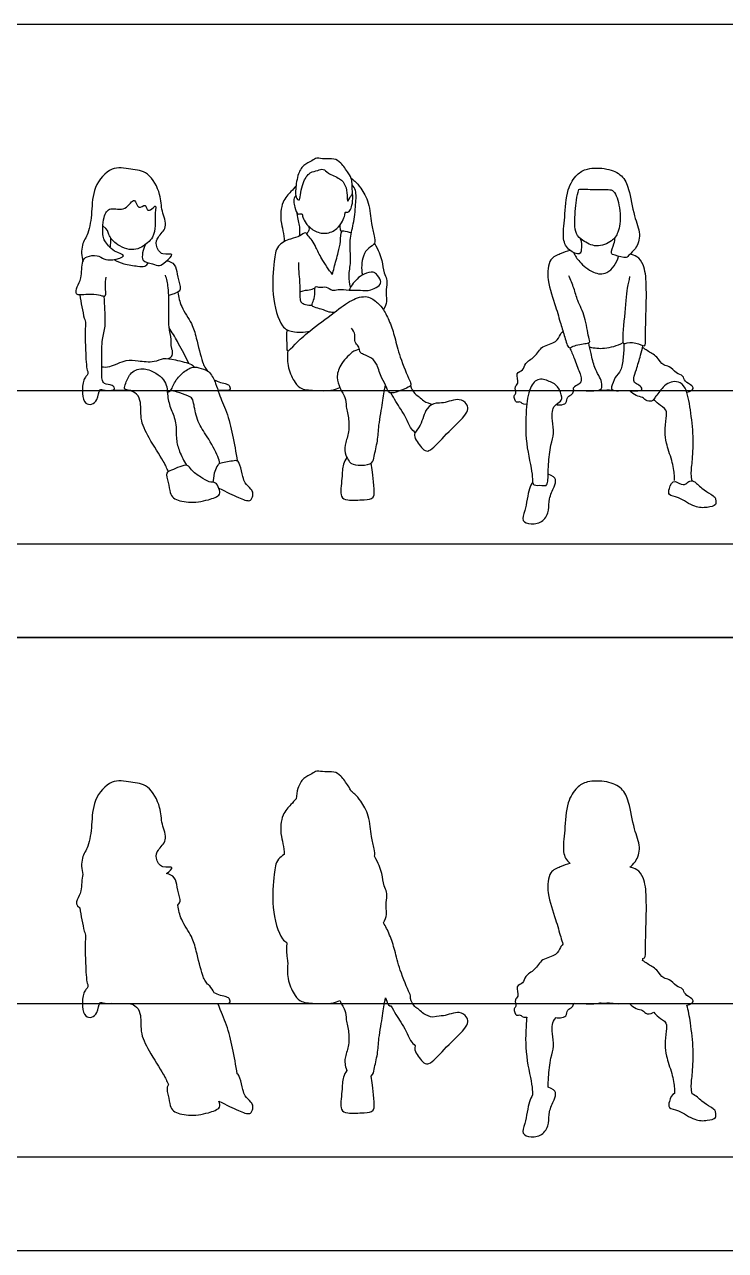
# Model space of a CAD drawing. Header units: millimetres. Extents: x 11.2 to 50.9, y -0.3 to 14.1.
# Drawn here: x 19.596 to 21.341, y 4.306 to 7.354 of the extents above; entities that cross this region are included whole.
import ezdxf

# ---------------------------------------------------------------- set-up
doc = ezdxf.new("R2010")
doc.units = ezdxf.units.MM
for name, color, linetype, true_color in [('AG-DIAGRAM', 7, 'Continuous', 0xfecc66), ('AG-GUIDE', 7, 'Continuous', 0xcccccc), ('AG-OUTLINE', 7, 'Continuous', 0x8000ff), ('AG-PEOPLE', 7, 'Continuous', 0x66ccff), ('X-VPRT', 6, 'Continuous', 0xff00ff)]:
    doc.layers.add(name, color=color, linetype=linetype, true_color=true_color)

msp = doc.modelspace()

# ---------------------------------------------------------------- linework, layer by layer
at = {"layer": 'AG-DIAGRAM'}
for p, q in [((18.0044, 6.0628), (23.7176, 6.0628)), ((18.0044, 4.5388), (23.7176, 4.5388))]:
    msp.add_line(p, q, dxfattribs=at)
at = {"layer": 'AG-GUIDE'}
for p, q in [((18.0044, 6.4438), (23.7176, 6.4438)), ((18.0044, 4.9198), (23.7176, 4.9198))]:
    msp.add_line(p, q, dxfattribs=at)
at = {"layer": 'AG-OUTLINE'}
for points, knots in [([(20.4092, 5.4476), (20.4075, 5.4518), (20.4004, 5.4633), (20.3852, 5.4863), (20.3666, 5.4977), (20.3437, 5.4942), (20.3238, 5.4998), (20.3113, 5.4905), (20.289, 5.4808), (20.2766, 5.4591), (20.273, 5.4372), (20.2721, 5.4288)], [-2.857197, -2.857197, -2.857197, -2.857197, -2.675687, -2.372235, -2.122292, -1.860182, -1.617919, -1.408153, -1.142858, -0.846859, -0.625029, -0.625029, -0.625029, -0.625029]), ([(19.9501, 5.2428), (19.9569, 5.2488), (19.9729, 5.2636), (19.9361, 5.2533), (19.9216, 5.2814), (19.9273, 5.3028), (19.9549, 5.3256), (19.9361, 5.3674), (19.937, 5.4071), (19.9071, 5.4657), (19.8608, 5.4692), (19.8107, 5.4803), (19.7658, 5.4252), (19.7644, 5.3655), (19.7577, 5.3105), (19.7366, 5.2831), (19.7382, 5.2536), (19.7415, 5.2403)], [1.259122, 1.259122, 1.259122, 1.259122, 1.495568, 1.754722, 2.038262, 2.289194, 2.591368, 2.936472, 3.292731, 3.711749, 4.073199, 4.447029, 4.87582, 5.305537, 5.705496, 6.020318, 6.370694, 6.370694, 6.370694, 6.370694]), ([(21.1026, 5.2586), (21.1065, 5.2626), (21.1199, 5.2727), (21.1316, 5.3107), (21.1116, 5.3535), (21.1024, 5.4201), (21.0852, 5.4565), (21.0461, 5.4739), (20.9967, 5.474), (20.9698, 5.4577), (20.9438, 5.4188), (20.9422, 5.3513), (20.9336, 5.2976), (20.9444, 5.2761), (20.954, 5.2684)], [-5.140649, -5.140649, -5.140649, -5.140649, -4.899342, -4.56058, -4.17374, -3.713076, -3.367087, -3.011208, -2.623185, -2.31811, -1.947644, -1.482687, -1.070887, -0.755307, -0.755307, -0.755307, -0.755307]), ([(20.2721, 5.4288), (20.2678, 5.4241), (20.2597, 5.4137), (20.2349, 5.3901), (20.2326, 5.342), (20.2404, 5.3181), (20.2422, 5.2992), (20.2429, 5.2901)], [0, 0, 0, 0, 0.241766, 0.558482, 0.932068, 1.213263, 1.501568, 1.501568, 1.501568, 1.501568]), ([(20.4673, 5.2859), (20.4698, 5.2908), (20.466, 5.3064), (20.459, 5.336), (20.455, 5.3865), (20.4354, 5.4226), (20.4188, 5.4404), (20.4123, 5.4454), (20.4092, 5.4476)], [-1.752842, -1.752842, -1.752842, -1.752842, -1.513051, -1.203131, -0.808624, -0.453001, -0.18731, 0, 0, 0, 0]), ([(20.2429, 5.2901), (20.2373, 5.287), (20.2218, 5.2754), (20.2171, 5.2382), (20.2093, 5.1608), (20.2297, 5.0869), (20.2455, 5.0734), (20.2494, 5.0712)], [1.971906, 1.971906, 1.971906, 1.971906, 2.144597, 2.489957, 2.990251, 3.48946, 3.631505, 3.631505, 3.631505, 3.631505]), ([(20.4896, 5.1207), (20.4936, 5.1273), (20.4996, 5.143), (20.4946, 5.1594), (20.4984, 5.1824), (20.4988, 5.1973), (20.4891, 5.2131), (20.4869, 5.2446), (20.4775, 5.2687), (20.4673, 5.2859)], [-4.009503, -4.009503, -4.009503, -4.009503, -3.776171, -3.528739, -3.256487, -3.038618, -2.801298, -2.481321, -2.124305, -2.124305, -2.124305, -2.124305]), ([(19.9776, 5.1644), (19.9851, 5.1728), (19.9826, 5.1824), (19.9756, 5.2091), (19.9729, 5.2345), (19.9572, 5.2413), (19.9501, 5.2428)], [-1.148998, -1.148998, -1.148998, -1.148998, -0.915599, -0.587328, -0.285867, 0, 0, 0, 0]), ([(20.954, 5.2684), (20.9456, 5.2664), (20.93, 5.2595), (20.8997, 5.2485), (20.8956, 5.1917), (20.9182, 5.1301), (20.929, 5.0909), (20.9345, 5.0732), (20.9363, 5.0671)], [0, 0, 0, 0, 0.284027, 0.578604, 0.976754, 1.439782, 1.816607, 2.003574, 2.003574, 2.003574, 2.003574]), ([(21.1354, 5.0315), (21.1423, 5.0328), (21.1414, 5.0514), (21.1425, 5.1001), (21.1452, 5.1813), (21.1399, 5.2314), (21.122, 5.2543), (21.1088, 5.2579), (21.1026, 5.2586)], [1.837687, 1.837687, 1.837687, 1.837687, 2.068306, 2.483876, 3.013943, 3.422158, 3.715251, 3.965353, 3.965353, 3.965353, 3.965353]), ([(19.7415, 5.2403), (19.7386, 5.2302), (19.74, 5.198), (19.7263, 5.1803), (19.724, 5.1637), (19.7341, 5.158)], [-2.247901, -2.247901, -2.247901, -2.247901, -1.830863, -1.50661, -1.234094, -1.234094, -1.234094, -1.234094]), ([(19.7341, 5.158), (19.7354, 5.1479), (19.7386, 5.1286), (19.7446, 5.1002), (19.75, 5.0865), (19.7458, 5.068), (19.7488, 5.0278), (19.7494, 4.9755), (19.7562, 4.9619), (19.7489, 4.9544), (19.7421, 4.9456), (19.7388, 4.9126), (19.7456, 4.8865), (19.7648, 4.8839), (19.7788, 4.8969), (19.7825, 4.9268), (19.7919, 4.9199), (19.8079, 4.9197), (19.8129, 4.9204)], [0, 0, 0, 0, 0.303208, 0.596189, 0.799931, 1.025635, 1.382322, 1.781319, 1.977117, 2.135375, 2.314643, 2.629636, 2.904135, 3.114056, 3.346358, 3.654107, 3.871296, 4.015698, 4.015698, 4.015698, 4.015698]), ([(20.052, 4.9684), (20.0493, 4.9718), (20.0437, 4.9805), (20.0386, 4.9909), (20.0233, 5.0525), (20.0146, 5.0857), (19.9847, 5.128), (19.9798, 5.1522), (19.9776, 5.1644)], [-1.82967, -1.82967, -1.82967, -1.82967, -1.696135, -1.480776, -1.055706, -0.716225, -0.333978, 0, 0, 0, 0]), ([(20.5568, 4.9325), (20.5581, 4.9373), (20.5531, 4.9476), (20.5292, 5.0045), (20.5186, 5.0508), (20.5064, 5.0897), (20.4949, 5.1125), (20.4896, 5.1207)], [-4.993852, -4.993852, -4.993852, -4.993852, -4.800177, -4.350362, -3.940605, -3.575569, -3.240129, -3.240129, -3.240129, -3.240129]), ([(20.2494, 5.0712), (20.2487, 5.0658), (20.2475, 5.0553), (20.2491, 5.0397), (20.2517, 5.0188)], [0, 0, 0, 0, 0.3805096, 0.8073455, 0.8073455, 0.8073455, 0.8073455]), ([(20.9363, 5.0671), (20.9341, 5.0645), (20.9288, 5.0595), (20.9208, 5.0371), (20.8823, 5.0329), (20.8683, 5.0025), (20.8405, 4.9898), (20.8395, 4.9691), (20.8161, 4.9653), (20.829, 4.9364), (20.8138, 4.9307), (20.8228, 4.9117), (20.8118, 4.9081), (20.8195, 4.8864), (20.8311, 4.8951), (20.835, 4.8846), (20.8462, 4.8856)], [-3.418675, -3.418675, -3.418675, -3.418675, -3.229552, -2.961302, -2.61626, -2.284955, -1.974008, -1.73154, -1.493153, -1.208781, -1.010677, -0.777239, -0.610485, -0.373047, -0.197947, 0, 0, 0, 0]), ([(20.2517, 5.0188), (20.2498, 5.0048), (20.2501, 4.9768), (20.2685, 4.9394), (20.2852, 4.9217), (20.3233, 4.9198), (20.3628, 4.9189), (20.3753, 4.9248), (20.3811, 4.9275)], [0, 0, 0, 0, 0.358735, 0.709109, 0.969513, 1.306676, 1.654391, 1.896722, 1.896722, 1.896722, 1.896722]), ([(21.2444, 4.916), (21.2552, 4.9181), (21.2624, 4.9243), (21.2577, 4.9332), (21.2388, 4.9417), (21.2361, 4.9583), (21.2176, 4.9616), (21.2017, 4.9822), (21.1855, 4.98), (21.1704, 5.0047), (21.1573, 5.0115), (21.1421, 5.0221), (21.1343, 5.0266)], [0, 0, 0, 0, 0.201824, 0.368528, 0.634383, 0.860179, 1.104931, 1.397695, 1.621912, 1.925242, 2.162535, 2.473061, 2.473061, 2.473061, 2.473061]), ([(20.0682, 4.9465), (20.0651, 4.953), (20.0597, 4.9621), (20.0539, 4.9671), (20.052, 4.9684)], [-1.8604708, -1.8604708, -1.8604708, -1.8604708, -1.6561031, -1.5643708, -1.5643708, -1.5643708, -1.5643708]), ([(20.0778, 4.9198), (20.0932, 4.9199), (20.1098, 4.9178), (20.1076, 4.932), (20.0987, 4.9375), (20.0784, 4.9408), (20.0682, 4.9465)], [-2.9478551, -2.9478551, -2.9478551, -2.9478551, -2.6671225, -2.4945999, -2.3135586, -2.0070356, -2.0070356, -2.0070356, -2.0070356]), ([(19.8129, 4.9204), (19.8231, 4.92), (19.8425, 4.9199), (19.8521, 4.9202), (19.856, 4.9203)], [-0.4874523, -0.4874523, -0.4874523, -0.4874523, -0.22848, -0.0613859, -0.0613859, -0.0613859, -0.0613859]), ([(19.856, 4.9203), (19.861, 4.919), (19.8733, 4.9155), (19.8881, 4.8948), (19.8827, 4.8482), (19.9047, 4.8023), (19.9427, 4.7449), (19.9504, 4.7272), (19.9545, 4.7186)], [-1.976649, -1.976649, -1.976649, -1.976649, -1.768577, -1.505224, -1.14194, -0.743252, -0.293115, 0, 0, 0, 0]), ([(20.126, 4.7448), (20.1226, 4.7663), (20.1138, 4.8088), (20.1018, 4.8655), (20.0853, 4.8987), (20.0778, 4.9198)], [-3.489422, -3.489422, -3.489422, -3.489422, -3.014589, -2.562941, -2.15403, -2.15403, -2.15403, -2.15403]), ([(20.3811, 4.9275), (20.3829, 4.9229), (20.3862, 4.916), (20.3958, 4.903), (20.3961, 4.8786), (20.4045, 4.8484), (20.4042, 4.813), (20.392, 4.7849), (20.3935, 4.7665), (20.3987, 4.7534)], [1.198432, 1.198432, 1.198432, 1.198432, 1.404004, 1.625739, 1.905178, 2.230134, 2.570572, 2.888074, 3.173779, 3.173779, 3.173779, 3.173779]), ([(20.4587, 4.7395), (20.465, 4.7449), (20.4663, 4.7579), (20.4762, 4.7962), (20.477, 4.8323), (20.4877, 4.8892), (20.4899, 4.9106), (20.4932, 4.9264), (20.495, 4.9338)], [4.010191, 4.010191, 4.010191, 4.010191, 4.241771, 4.58991, 4.944281, 5.367582, 5.633886, 5.902913, 5.902913, 5.902913, 5.902913]), ([(20.495, 4.9338), (20.4996, 4.9222), (20.4999, 4.9151), (20.5071, 4.9139), (20.508, 4.9139)], [-5.7720162, -5.7720162, -5.7720162, -5.7720162, -5.4872577, -5.4484856, -5.4484856, -5.4484856, -5.4484856]), ([(20.508, 4.9139), (20.5163, 4.9005), (20.5322, 4.8736), (20.5461, 4.8532), (20.5559, 4.8269), (20.5646, 4.8188), (20.5688, 4.815)], [-1.172758, -1.172758, -1.172758, -1.172758, -0.793763, -0.514052, -0.229083, 0, 0, 0, 0]), ([(20.6124, 4.8859), (20.6047, 4.8872), (20.5897, 4.8926), (20.5789, 4.9052), (20.5665, 4.9112), (20.5588, 4.9252), (20.5568, 4.9325)], [-0.9530481, -0.9530481, -0.9530481, -0.9530481, -0.6853395, -0.4652896, -0.2639651, 0, 0, 0, 0]), ([(20.9192, 4.8851), (20.9228, 4.8842), (20.9298, 4.8836), (20.9467, 4.8871), (20.9456, 4.9055), (20.9607, 4.9099), (20.9626, 4.9177), (20.9634, 4.9211)], [0, 0, 0, 0, 0.1857777, 0.3975859, 0.6126531, 0.8164125, 0.9988002, 0.9988002, 0.9988002, 0.9988002]), ([(20.9634, 4.9211), (20.9664, 4.9198), (20.984, 4.9199), (21.0129, 4.9189), (21.0251, 4.9204), (21.0278, 4.9217)], [1.4866521, 1.4866521, 1.4866521, 1.4866521, 1.6770994, 2.0214996, 2.1596623, 2.1596623, 2.1596623, 2.1596623]), ([(21.0278, 4.9217), (21.0311, 4.9212), (21.0378, 4.9202), (21.0471, 4.9222), (21.061, 4.9209)], [0, 0, 0, 0, 0.2601012, 0.5593314, 0.5593314, 0.5593314, 0.5593314]), ([(21.061, 4.9209), (21.0706, 4.9187), (21.0813, 4.9202), (21.0975, 4.9196), (21.1028, 4.9195)], [1.4229537, 1.4229537, 1.4229537, 1.4229537, 1.7330405, 1.8832863, 1.8832863, 1.8832863, 1.8832863]), ([(21.1028, 4.9195), (21.1073, 4.9148), (21.1173, 4.9062), (21.1352, 4.904), (21.1414, 4.8947), (21.1528, 4.8924), (21.1622, 4.8981)], [-4.131286, -4.131286, -4.131286, -4.131286, -3.840449, -3.572518, -3.357216, -3.111379, -3.111379, -3.111379, -3.111379]), ([(21.2577, 4.6952), (21.2566, 4.701), (21.2543, 4.7133), (21.2595, 4.7508), (21.2615, 4.8066), (21.255, 4.8653), (21.2486, 4.9037), (21.2444, 4.916)], [0, 0, 0, 0, 0.234363, 0.571677, 0.993555, 1.451422, 1.772713, 1.772713, 1.772713, 1.772713]), ([(20.5933, 4.7707), (20.5977, 4.7685), (20.6095, 4.771), (20.6471, 4.8141), (20.69, 4.8526), (20.7024, 4.8738), (20.6966, 4.8877), (20.6786, 4.9032), (20.6385, 4.8868), (20.6267, 4.8893), (20.6124, 4.8859)], [-3.826719, -3.826719, -3.826719, -3.826719, -3.620248, -3.195919, -2.747641, -2.481565, -2.275432, -2.014361, -1.649311, -1.403059, -1.403059, -1.403059, -1.403059]), ([(20.8462, 4.8856), (20.8457, 4.8809), (20.8434, 4.8512), (20.8416, 4.7911), (20.8612, 4.7145), (20.8603, 4.6972), (20.8609, 4.6925)], [-2.351908, -2.351908, -2.351908, -2.351908, -2.254353, -1.745218, -1.251081, -1.003948, -1.003948, -1.003948, -1.003948]), ([(20.8994, 4.7119), (20.8996, 4.7191), (20.9, 4.7375), (20.9046, 4.785), (20.9159, 4.8125), (20.9094, 4.8445), (20.9094, 4.8675), (20.9125, 4.8781), (20.9192, 4.8851)], [-6.031348, -6.031348, -6.031348, -6.031348, -5.741228, -5.343621, -5.026173, -4.703086, -4.426115, -4.199191, -4.199191, -4.199191, -4.199191]), ([(21.1622, 4.8981), (21.1662, 4.8941), (21.1734, 4.8857), (21.1962, 4.8731), (21.193, 4.8506), (21.1894, 4.8168), (21.1928, 4.7885), (21.2078, 4.7473), (21.2146, 4.7102), (21.2139, 4.7004), (21.2136, 4.6959)], [-2.300657, -2.300657, -2.300657, -2.300657, -2.069031, -1.801231, -1.549317, -1.223744, -0.923027, -0.548254, -0.207376, 0, 0, 0, 0]), ([(20.5688, 4.815), (20.5659, 4.8068), (20.5707, 4.7961), (20.5857, 4.7745), (20.5933, 4.7707)], [-0.6234319, -0.6234319, -0.6234319, -0.6234319, -0.3783653, 0, 0, 0, 0]), ([(20.0798, 4.6775), (20.0999, 4.6677), (20.1257, 4.6538), (20.1575, 4.6428), (20.1629, 4.6525), (20.1662, 4.6651), (20.1606, 4.6756), (20.1438, 4.6897), (20.14, 4.7054), (20.1334, 4.7341), (20.1287, 4.7433), (20.126, 4.7448)], [1.008199, 1.008199, 1.008199, 1.008199, 1.393218, 1.69969, 1.861211, 2.059149, 2.250045, 2.506853, 2.738551, 3.047237, 3.243277, 3.243277, 3.243277, 3.243277]), ([(20.3987, 4.7534), (20.3951, 4.7482), (20.3874, 4.7363), (20.3875, 4.7024), (20.3797, 4.6544), (20.4012, 4.6459), (20.4406, 4.6485), (20.4694, 4.6501), (20.4653, 4.6853), (20.4623, 4.7163), (20.4599, 4.7319), (20.4587, 4.7395)], [0, 0, 0, 0, 0.240409, 0.568881, 0.93727, 1.168148, 1.522217, 1.787855, 2.085641, 2.403065, 2.66824, 2.66824, 2.66824, 2.66824]), ([(19.9545, 4.7186), (19.9489, 4.7096), (19.9551, 4.6905), (19.9578, 4.666), (19.9626, 4.6566), (19.9675, 4.653)], [-0.8621011, -0.8621011, -0.8621011, -0.8621011, -0.5612049, -0.2454284, 0, 0, 0, 0]), ([(20.8609, 4.6925), (20.8579, 4.6869), (20.8506, 4.6764), (20.8438, 4.6223), (20.8316, 4.5953), (20.8579, 4.586), (20.8892, 4.5929), (20.9031, 4.6229), (20.8997, 4.6507), (20.9149, 4.6797), (20.9207, 4.6989), (20.9119, 4.7079), (20.8994, 4.7119)], [0, 0, 0, 0, 0.257126, 0.696096, 0.991327, 1.261785, 1.588416, 1.910324, 2.223281, 2.56011, 2.814909, 3.040623, 3.040623, 3.040623, 3.040623]), ([(21.2136, 4.6959), (21.2075, 4.6945), (21.2001, 4.6763), (21.198, 4.6582), (21.2266, 4.6556), (21.2629, 4.6278), (21.2936, 4.6283), (21.3187, 4.6338), (21.3166, 4.6475), (21.3147, 4.6552), (21.3033, 4.6633), (21.2809, 4.6753), (21.268, 4.6911), (21.2577, 4.6952)], [0.071897, 0.071897, 0.071897, 0.071897, 0.345552, 0.568284, 0.850011, 1.244421, 1.572185, 1.84237, 2.031967, 2.193536, 2.40233, 2.703158, 3.003185, 3.003185, 3.003185, 3.003185]), ([(19.9675, 4.653), (19.9751, 4.6475), (20.006, 4.6387), (20.0514, 4.6465), (20.0858, 4.6589), (20.0822, 4.6713), (20.0798, 4.6775)], [-3.768781, -3.768781, -3.768781, -3.768781, -3.426294, -3.034103, -2.727786, -2.517535, -2.517535, -2.517535, -2.517535])]:
    msp.add_open_spline(points, degree=3, knots=knots, dxfattribs=at)
msp.add_open_spline([(21.1343, 5.0266), (21.1347, 5.0282), (21.1351, 5.0298), (21.1354, 5.0315)], degree=3, dxfattribs=at)
at = {"layer": 'AG-PEOPLE'}
for points, knots in [([(20.2807, 6.9183), (20.2773, 6.916), (20.2709, 6.9262), (20.2706, 6.9405), (20.2746, 6.9797), (20.289, 7.0048), (20.3113, 7.0145), (20.3238, 7.0238), (20.3437, 7.0182), (20.3666, 7.0217), (20.3852, 7.0103), (20.4018, 6.9853), (20.4125, 6.9676), (20.4109, 6.9505), (20.4141, 6.9312), (20.4074, 6.9279), (20.3989, 6.9075), (20.3999, 6.9322), (20.3965, 6.9537), (20.3821, 6.9726), (20.3518, 6.9818), (20.3406, 6.9968), (20.3259, 6.9904), (20.305, 6.9874), (20.2871, 6.9613), (20.2825, 6.9254), (20.2807, 6.9183)], [0, 0, 0, 0, 0.187421, 0.409598, 0.758755, 1.059695, 1.32942, 1.542688, 1.788995, 2.055481, 2.309596, 2.618115, 2.869325, 3.103613, 3.337695, 3.492104, 3.696913, 3.909868, 4.186906, 4.452058, 4.765723, 4.990638, 5.196291, 5.446293, 5.761425, 6.124217, 6.124217, 6.124217, 6.124217]), ([(19.8973, 6.8071), (19.8937, 6.8008), (19.8901, 6.7874), (19.8873, 6.7641), (19.9151, 6.7594), (19.9327, 6.7515), (19.9464, 6.7635), (19.9741, 6.7879), (19.9361, 6.7773), (19.9216, 6.8054), (19.9273, 6.8268), (19.9549, 6.8496), (19.9361, 6.8914), (19.937, 6.9311), (19.9071, 6.9897), (19.8608, 6.9932), (19.8107, 7.0043), (19.7658, 6.9492), (19.7644, 6.8895), (19.7577, 6.8345), (19.7366, 6.8071), (19.7382, 6.7776), (19.7415, 6.7643)], [0, 0, 0, 0, 0.255753, 0.492822, 0.762999, 0.994498, 1.233672, 1.495568, 1.754722, 2.038262, 2.289194, 2.591368, 2.936472, 3.292731, 3.711749, 4.073199, 4.447029, 4.87582, 5.305537, 5.705496, 6.020318, 6.370694, 6.370694, 6.370694, 6.370694]), ([(20.9794, 6.8218), (20.9829, 6.8132), (20.9824, 6.7951), (20.9792, 6.7793), (20.9487, 6.7917), (20.9336, 6.8216), (20.9422, 6.8753), (20.9438, 6.9428), (20.9698, 6.9817), (20.9967, 6.998), (21.0461, 6.9979), (21.0852, 6.9805), (21.1024, 6.9441), (21.1116, 6.8775), (21.1316, 6.8347), (21.1197, 6.796), (21.1012, 6.7829), (21.0949, 6.7705), (21.0665, 6.7805), (21.0524, 6.7833), (21.0647, 6.8098), (21.0653, 6.8196), (21.0662, 6.8251)], [0, 0, 0, 0, 0.295061, 0.482112, 0.765271, 1.080134, 1.490999, 1.954899, 2.324523, 2.628905, 3.016047, 3.371117, 3.71632, 4.175937, 4.561898, 4.89989, 5.159527, 5.344202, 5.639536, 5.823787, 6.097804, 6.326651, 6.326651, 6.326651, 6.326651]), ([(20.2721, 6.9528), (20.2678, 6.9481), (20.2597, 6.9377), (20.2349, 6.9141), (20.2326, 6.866), (20.2404, 6.8421), (20.2422, 6.8232), (20.2429, 6.8141)], [0, 0, 0, 0, 0.241766, 0.558482, 0.932068, 1.213263, 1.501568, 1.501568, 1.501568, 1.501568]), ([(20.4076, 6.7006), (20.4055, 6.7099), (20.4018, 6.7297), (20.4103, 6.7651), (20.4038, 6.8178), (20.416, 6.8575), (20.4207, 6.9048), (20.4227, 6.9413), (20.415, 6.9512), (20.4116, 6.9555)], [0, 0, 0, 0, 0.29533, 0.627689, 1.025933, 1.384018, 1.768244, 2.095038, 2.319074, 2.319074, 2.319074, 2.319074]), ([(20.4092, 6.9716), (20.4123, 6.9694), (20.4188, 6.9644), (20.4354, 6.9466), (20.455, 6.9105), (20.459, 6.86), (20.466, 6.8304), (20.4715, 6.8081), (20.4509, 6.7986), (20.4367, 6.7787), (20.4335, 6.7463), (20.4374, 6.7312)], [0, 0, 0, 0, 0.18731, 0.453001, 0.808624, 1.203131, 1.513051, 1.752842, 1.991767, 2.262256, 2.640559, 2.640559, 2.640559, 2.640559]), ([(20.2715, 6.929), (20.2638, 6.9204), (20.269, 6.8999), (20.2746, 6.8795), (20.2874, 6.8858), (20.2888, 6.8735), (20.2969, 6.8583), (20.316, 6.8396), (20.3464, 6.8312), (20.3748, 6.8445), (20.388, 6.8646), (20.3941, 6.8788), (20.3937, 6.8891), (20.402, 6.8861), (20.4094, 6.8938), (20.4146, 6.9148), (20.4126, 6.935)], [0, 0, 0, 0, 0.31738, 0.58835, 0.769872, 0.958029, 1.221676, 1.543904, 1.888191, 2.229637, 2.535535, 2.785348, 2.956904, 3.10697, 3.301042, 3.642198, 3.642198, 3.642198, 3.642198]), ([(20.9758, 6.9437), (20.9707, 6.9271), (20.9659, 6.8887), (20.9643, 6.8327), (20.9856, 6.8167), (21.0195, 6.7968), (21.0589, 6.8141), (21.0759, 6.837), (21.0818, 6.8834), (21.0697, 6.9329), (21.0565, 6.9459), (21.018, 6.9415), (20.982, 6.9464), (20.9758, 6.9437)], [0, 0, 0, 0, 0.401666, 0.834509, 1.119814, 1.472857, 1.837116, 2.13994, 2.539606, 2.951234, 3.177096, 3.543545, 3.917004, 3.917004, 3.917004, 3.917004]), ([(19.7986, 6.7257), (19.7978, 6.7182), (19.7954, 6.7057), (19.8, 6.6757), (19.7882, 6.6795), (19.7693, 6.6839), (19.7334, 6.6814), (19.7233, 6.6828), (19.7263, 6.7043), (19.74, 6.7221), (19.7381, 6.7659), (19.751, 6.7778), (19.7779, 6.7824), (19.7941, 6.7692), (19.8134, 6.767), (19.8572, 6.7795), (19.8157, 6.7878), (19.7955, 6.8163), (19.7907, 6.8268), (19.7905, 6.8752), (19.8086, 6.9027), (19.8482, 6.8858), (19.8715, 6.9312), (19.8774, 6.8896), (19.8996, 6.9114), (19.8996, 6.8892), (19.914, 6.8939), (19.9261, 6.9106), (19.9192, 6.8732), (19.9241, 6.8552), (19.916, 6.8235), (19.903, 6.8108), (19.8686, 6.7857), (19.8226, 6.8072), (19.8051, 6.8292), (19.8038, 6.8443), (19.7915, 6.8532)], [0, 0, 0, 0, 0.266021, 0.543823, 0.690439, 0.949389, 1.288805, 1.439932, 1.672949, 1.950204, 2.30919, 2.532668, 2.812454, 3.057751, 3.320743, 3.622691, 3.906199, 4.240104, 4.435531, 4.819418, 5.111937, 5.44586, 5.754984, 6.008073, 6.235307, 6.429511, 6.620384, 6.809395, 7.095127, 7.364924, 7.669519, 7.912435, 8.258557, 8.642803, 8.942441, 9.164538, 9.164538, 9.164538, 9.164538]), ([(20.281, 6.8278), (20.2819, 6.8355), (20.2833, 6.8503), (20.2759, 6.8703), (20.2753, 6.8843)], [0, 0, 0, 0, 0.3432756, 0.7040507, 0.7040507, 0.7040507, 0.7040507]), ([(20.3629, 6.7323), (20.3529, 6.7447), (20.3353, 6.7705), (20.3223, 6.7992), (20.3129, 6.8171), (20.3021, 6.8275), (20.2959, 6.8399), (20.2811, 6.8251), (20.2579, 6.8223), (20.2225, 6.805), (20.2171, 6.7622), (20.2093, 6.6848), (20.2324, 6.601), (20.2629, 6.5887), (20.2928, 6.5876), (20.3063, 6.5919)], [0, 0, 0, 0, 0.381779, 0.691948, 0.936471, 1.152905, 1.325002, 1.543606, 1.818039, 2.144597, 2.489957, 2.990251, 3.48946, 3.785943, 4.146319, 4.146319, 4.146319, 4.146319]), ([(20.3036, 6.8523), (20.3048, 6.8484), (20.3045, 6.8393), (20.3, 6.8359), (20.2979, 6.8345)], [0, 0, 0, 0, 0.1936255, 0.3463611, 0.3463611, 0.3463611, 0.3463611]), ([(20.3629, 6.7323), (20.3642, 6.7383), (20.3669, 6.75), (20.3776, 6.7883), (20.3833, 6.8123), (20.3837, 6.8403), (20.3907, 6.8419), (20.4021, 6.8384), (20.4099, 6.8363)], [0, 0, 0, 0, 0.23661, 0.57875, 0.872739, 1.145625, 1.273037, 1.485019, 1.485019, 1.485019, 1.485019]), ([(20.3856, 6.8386), (20.3846, 6.84), (20.3825, 6.8429), (20.3814, 6.8522), (20.3823, 6.8566)], [0, 0, 0, 0, 0.1253385, 0.3280989, 0.3280989, 0.3280989, 0.3280989]), ([(19.8097, 6.7991), (19.8105, 6.804), (19.8115, 6.8138), (19.8114, 6.8198), (19.8113, 6.8227)], [0, 0, 0, 0, 0.2103023, 0.3741009, 0.3741009, 0.3741009, 0.3741009]), ([(20.4673, 6.8099), (20.4775, 6.7927), (20.4869, 6.7686), (20.4891, 6.7371), (20.4988, 6.7213), (20.4984, 6.7064), (20.4946, 6.6834), (20.4996, 6.667), (20.4936, 6.6513), (20.4896, 6.6447)], [2.124305, 2.124305, 2.124305, 2.124305, 2.481321, 2.801298, 3.038618, 3.256487, 3.528739, 3.776171, 4.009503, 4.009503, 4.009503, 4.009503]), ([(19.8183, 6.7697), (19.8265, 6.7654), (19.8429, 6.7578), (19.877, 6.7535), (19.8958, 6.7504), (19.9022, 6.7578), (19.9045, 6.7612)], [0, 0, 0, 0, 0.28747, 0.609474, 0.83967, 1.030524, 1.030524, 1.030524, 1.030524]), ([(19.9501, 6.7668), (19.9572, 6.7653), (19.9729, 6.7585), (19.9756, 6.7331), (19.9826, 6.7064), (19.986, 6.693), (19.9741, 6.6861), (19.9636, 6.6829), (19.9553, 6.6804)], [0, 0, 0, 0, 0.255072, 0.52406, 0.816968, 1.025225, 1.222889, 1.38076, 1.38076, 1.38076, 1.38076]), ([(20.954, 6.7924), (20.9456, 6.7904), (20.93, 6.7835), (20.8997, 6.7725), (20.8956, 6.7157), (20.9182, 6.6541), (20.9305, 6.6096), (20.94, 6.5798), (20.9495, 6.545), (20.9622, 6.5563), (20.9929, 6.5612), (21.0051, 6.5628), (20.9986, 6.5792), (20.9931, 6.6277), (20.9721, 6.6663), (20.9644, 6.6982), (20.9554, 6.7193), (20.9508, 6.7295)], [0, 0, 0, 0, 0.284027, 0.578604, 0.976754, 1.439782, 1.816607, 2.144022, 2.441256, 2.627326, 2.947555, 3.115555, 3.317029, 3.712219, 4.088013, 4.405925, 4.731486, 4.731486, 4.731486, 4.731486]), ([(20.9623, 6.7872), (20.9665, 6.7789), (20.9765, 6.7628), (21.0105, 6.7351), (21.0488, 6.7301), (21.0707, 6.7615), (21.0749, 6.7775)], [0, 0, 0, 0, 0.296761, 0.661811, 0.986046, 1.380276, 1.380276, 1.380276, 1.380276]), ([(21.1023, 6.7271), (21.1001, 6.7176), (21.0951, 6.6971), (21.0901, 6.6327), (21.0821, 6.5587), (21.092, 6.5617), (21.1173, 6.5663), (21.1426, 6.5488), (21.1414, 6.5754), (21.1425, 6.6241), (21.1452, 6.7053), (21.1399, 6.7554), (21.122, 6.7783), (21.1088, 6.7819), (21.1026, 6.7826)], [0, 0, 0, 0, 0.301796, 0.776246, 1.229456, 1.349948, 1.636908, 1.904325, 2.12772, 2.530276, 3.043741, 3.439171, 3.723084, 3.965353, 3.965353, 3.965353, 3.965353]), ([(20.2786, 6.7619), (20.2783, 6.7562), (20.2781, 6.7443), (20.2801, 6.7275), (20.2825, 6.6967), (20.281, 6.6714), (20.2842, 6.6625), (20.2961, 6.6565), (20.3066, 6.6555), (20.3119, 6.6562)], [0, 0, 0, 0, 0.228788, 0.456586, 0.768195, 1.045499, 1.204247, 1.397349, 1.617844, 1.617844, 1.617844, 1.617844]), ([(20.3671, 6.638), (20.3629, 6.638), (20.3543, 6.6379), (20.3352, 6.6469), (20.3191, 6.6499), (20.3089, 6.6557), (20.3176, 6.6692), (20.319, 6.6858), (20.3183, 6.7059), (20.3317, 6.6984), (20.3475, 6.7046), (20.362, 6.6903), (20.3773, 6.6974), (20.4045, 6.6921), (20.4262, 6.695), (20.4487, 6.6906), (20.4615, 6.6959), (20.481, 6.7034), (20.4849, 6.7185), (20.4721, 6.7334), (20.4646, 6.7404), (20.4401, 6.7345), (20.424, 6.7219), (20.4111, 6.7072), (20.4061, 6.6981), (20.4039, 6.6935)], [0, 0, 0, 0, 0.195604, 0.448122, 0.677354, 0.837771, 1.036361, 1.277442, 1.489925, 1.664901, 1.886546, 2.113989, 2.327197, 2.613949, 2.879347, 3.135121, 3.342388, 3.586446, 3.784782, 4.021246, 4.191663, 4.455737, 4.711676, 4.952485, 5.169, 5.169, 5.169, 5.169]), ([(19.9534, 6.5234), (19.9576, 6.5248), (19.9676, 6.5295), (19.9635, 6.5474), (19.9609, 6.5544), (19.9629, 6.5725), (19.9541, 6.6039), (19.9561, 6.6451), (19.9555, 6.6998), (19.9502, 6.7206), (19.9474, 6.7308)], [0, 0, 0, 0, 0.20006, 0.417412, 0.569725, 0.792794, 1.103028, 1.461642, 1.864472, 2.173793, 2.173793, 2.173793, 2.173793]), ([(19.7341, 6.682), (19.7354, 6.6719), (19.7386, 6.6526), (19.7446, 6.6242), (19.75, 6.6105), (19.7458, 6.592), (19.7488, 6.5518), (19.7494, 6.4995), (19.7562, 6.4859), (19.7489, 6.4784), (19.7421, 6.4696), (19.7388, 6.4366), (19.7456, 6.4105), (19.7648, 6.4079), (19.7788, 6.4209), (19.7825, 6.4508), (19.7933, 6.443), (19.8267, 6.4441), (19.8144, 6.4599), (19.7939, 6.4584), (19.789, 6.4717), (19.7887, 6.4894), (19.7884, 6.5245), (19.7888, 6.5712), (19.799, 6.6028), (19.7964, 6.6442), (19.7955, 6.6666), (19.7945, 6.678)], [0, 0, 0, 0, 0.303208, 0.596189, 0.799931, 1.025635, 1.382322, 1.781319, 1.977117, 2.135375, 2.314643, 2.629636, 2.904135, 3.114056, 3.346358, 3.654107, 3.871296, 4.109976, 4.295982, 4.537907, 4.721383, 4.887632, 5.207279, 5.587153, 5.903433, 6.250429, 6.570953, 6.570953, 6.570953, 6.570953]), ([(19.9776, 6.6884), (19.9798, 6.6762), (19.9847, 6.652), (20.0146, 6.6097), (20.0233, 6.5765), (20.0386, 6.5149), (20.0437, 6.5045), (20.0493, 6.4958), (20.052, 6.4924)], [0, 0, 0, 0, 0.333978, 0.716225, 1.055706, 1.480776, 1.696135, 1.82967, 1.82967, 1.82967, 1.82967]), ([(20.2494, 6.5952), (20.2487, 6.5898), (20.2475, 6.5793), (20.2497, 6.5581), (20.2488, 6.5495), (20.2498, 6.5375), (20.273, 6.5633), (20.3054, 6.5926), (20.3674, 6.6378), (20.4075, 6.6692), (20.4492, 6.683), (20.4761, 6.6619), (20.4905, 6.6453), (20.5064, 6.6137), (20.5186, 6.5748), (20.5292, 6.5285), (20.5531, 6.4716), (20.5595, 6.4586), (20.552, 6.4513), (20.5004, 6.4291), (20.4992, 6.4543), (20.483, 6.4739), (20.4758, 6.5081), (20.4613, 6.5251), (20.4404, 6.5333), (20.4297, 6.538), (20.4306, 6.553), (20.419, 6.5608), (20.4175, 6.5745), (20.4197, 6.5829), (20.4142, 6.5948), (20.4101, 6.5993)], [0, 0, 0, 0, 0.224482, 0.476294, 0.647511, 0.781853, 1.057049, 1.445139, 1.927855, 2.330216, 2.675672, 2.980046, 3.240129, 3.563028, 3.914417, 4.308854, 4.741851, 4.928286, 5.09578, 5.47845, 5.698521, 5.980087, 6.303516, 6.562014, 6.820727, 6.996938, 7.193041, 7.392884, 7.58696, 7.7504, 7.986898, 7.986898, 7.986898, 7.986898]), ([(20.2818, 6.6897), (20.2936, 6.6938), (20.3053, 6.6931), (20.3147, 6.6969), (20.3194, 6.6991)], [0, 0, 0, 0, 0.2951913, 0.5930362, 0.5930362, 0.5930362, 0.5930362]), ([(20.0053, 6.5114), (19.9938, 6.5354), (19.9773, 6.5654), (19.9636, 6.5885), (19.9566, 6.5998)], [3.856728, 3.856728, 3.856728, 3.856728, 4.2872165, 4.658758, 4.658758, 4.658758, 4.658758]), ([(20.8462, 6.4096), (20.835, 6.4086), (20.8311, 6.4191), (20.8195, 6.4104), (20.8118, 6.4321), (20.8228, 6.4357), (20.8138, 6.4547), (20.829, 6.4604), (20.8161, 6.4893), (20.8395, 6.4931), (20.8405, 6.5138), (20.8683, 6.5265), (20.8823, 6.5569), (20.9208, 6.5611), (20.9288, 6.5835), (20.9341, 6.5885), (20.9363, 6.5911)], [0, 0, 0, 0, 0.197947, 0.373047, 0.610485, 0.777239, 1.010677, 1.208781, 1.493153, 1.73154, 1.974008, 2.284955, 2.61626, 2.961302, 3.229552, 3.418675, 3.418675, 3.418675, 3.418675]), ([(20.9532, 6.5502), (20.9571, 6.5417), (20.9644, 6.5254), (20.977, 6.4899), (20.9829, 6.4764), (20.9809, 6.4605), (20.9646, 6.4551), (20.9584, 6.4437), (20.9819, 6.444), (21.0161, 6.4428), (21.0338, 6.4459), (21.0338, 6.4657), (21.025, 6.4817), (21.0141, 6.5013), (21.0066, 6.534), (21.0021, 6.5538), (21.0004, 6.5626)], [0, 0, 0, 0, 0.297705, 0.637733, 0.854766, 1.058412, 1.286429, 1.439504, 1.677099, 2.0215, 2.235361, 2.459785, 2.699744, 2.963753, 3.299892, 3.556216, 3.556216, 3.556216, 3.556216]), ([(21.0025, 6.5523), (21.0146, 6.5494), (21.0398, 6.5463), (21.0717, 6.5555), (21.0859, 6.563)], [0, 0, 0, 0, 0.3418001, 0.7308042, 0.7308042, 0.7308042, 0.7308042]), ([(21.0881, 6.5607), (21.0884, 6.5488), (21.0863, 6.5258), (21.0826, 6.4928), (21.065, 6.4783), (21.0576, 6.4539), (21.0559, 6.447), (21.0662, 6.4421), (21.0872, 6.445), (21.1248, 6.4418), (21.1358, 6.4469), (21.1255, 6.4584), (21.1128, 6.4625), (21.1121, 6.4766), (21.1194, 6.4963), (21.1298, 6.5318), (21.1336, 6.5474), (21.1354, 6.5555)], [0, 0, 0, 0, 0.33545, 0.648193, 0.914187, 1.19126, 1.324562, 1.487739, 1.754185, 2.102957, 2.256518, 2.450398, 2.65095, 2.839223, 3.099124, 3.439734, 3.717913, 3.717913, 3.717913, 3.717913]), ([(19.7886, 6.5028), (19.7952, 6.5025), (19.8089, 6.5005), (19.8501, 6.5229), (19.8785, 6.5175), (19.9193, 6.5133), (19.9426, 6.5263), (19.9708, 6.5203), (20.0124, 6.5108), (20.0174, 6.5047), (20.02, 6.5023)], [0, 0, 0, 0, 0.244822, 0.606234, 0.907042, 1.250069, 1.522962, 1.819222, 2.171607, 2.349916, 2.349916, 2.349916, 2.349916]), ([(20.2517, 6.5428), (20.2498, 6.5288), (20.2501, 6.5008), (20.2685, 6.4634), (20.2852, 6.4457), (20.3233, 6.4438), (20.3628, 6.4429), (20.3753, 6.4488), (20.3811, 6.4515)], [0, 0, 0, 0, 0.358735, 0.709109, 0.969513, 1.306676, 1.654391, 1.896722, 1.896722, 1.896722, 1.896722]), ([(20.4298, 6.5471), (20.4233, 6.545), (20.4098, 6.5404), (20.3808, 6.5076), (20.3716, 6.4772), (20.3807, 6.4516), (20.3862, 6.44), (20.3958, 6.427), (20.3961, 6.4026), (20.4045, 6.3724), (20.4042, 6.337), (20.392, 6.3089), (20.3942, 6.2834), (20.404, 6.2687), (20.4095, 6.2608), (20.4344, 6.2559), (20.4644, 6.2623), (20.4663, 6.2819), (20.4762, 6.3202), (20.477, 6.3563), (20.4877, 6.4132), (20.4899, 6.4346), (20.4932, 6.4504), (20.495, 6.4578)], [0, 0, 0, 0, 0.25013, 0.608887, 0.920198, 1.198432, 1.395843, 1.608773, 1.877118, 2.189172, 2.516094, 2.82099, 3.095352, 3.320411, 3.483758, 3.757629, 4.048029, 4.27498, 4.616159, 4.963445, 5.378284, 5.639264, 5.902913, 5.902913, 5.902913, 5.902913]), ([(21.2444, 6.44), (21.2552, 6.4421), (21.2624, 6.4483), (21.2577, 6.4572), (21.2388, 6.4657), (21.2361, 6.4823), (21.2176, 6.4856), (21.2017, 6.5062), (21.1855, 6.504), (21.1704, 6.5287), (21.1573, 6.5355), (21.1421, 6.5461), (21.1343, 6.5506)], [0, 0, 0, 0, 0.201824, 0.368528, 0.634383, 0.860179, 1.104931, 1.397695, 1.621912, 1.925242, 2.162535, 2.473061, 2.473061, 2.473061, 2.473061]), ([(19.9545, 6.2426), (19.9504, 6.2512), (19.9427, 6.2689), (19.9047, 6.3263), (19.8827, 6.3722), (19.8881, 6.4188), (19.8729, 6.4401), (19.8552, 6.4444), (19.8424, 6.4481), (19.8494, 6.4632), (19.8592, 6.4919), (19.8947, 6.5019), (19.9237, 6.4878), (19.9433, 6.4722), (19.9519, 6.4527), (19.9514, 6.429), (19.9606, 6.3962), (19.9758, 6.3644), (19.9725, 6.322), (19.9816, 6.2927), (19.9927, 6.2689), (19.9998, 6.2581)], [0, 0, 0, 0, 0.293115, 0.743252, 1.14194, 1.505224, 1.768577, 2.000958, 2.173487, 2.371434, 2.669441, 2.981982, 3.289327, 3.560993, 3.80488, 4.068712, 4.38642, 4.713328, 5.063039, 5.36764, 5.708813, 5.708813, 5.708813, 5.708813]), ([(19.9518, 6.4394), (19.9549, 6.441), (19.9629, 6.4439), (19.9714, 6.4726), (19.9975, 6.494), (20.0102, 6.5009), (20.0202, 6.5036), (20.0428, 6.4976), (20.0591, 6.4896), (20.0736, 6.4607), (20.0794, 6.4346), (20.1018, 6.3895), (20.1138, 6.3328), (20.1226, 6.2903), (20.126, 6.2688)], [0, 0, 0, 0, 0.177193, 0.469279, 0.788833, 0.9924, 1.162098, 1.421183, 1.656103, 1.955717, 2.243094, 2.624733, 3.046258, 3.489422, 3.489422, 3.489422, 3.489422]), ([(20.0682, 6.4705), (20.0784, 6.4648), (20.0987, 6.4615), (20.1076, 6.456), (20.1098, 6.4418), (20.0932, 6.4439), (20.0778, 6.4438)], [2.0070356, 2.0070356, 2.0070356, 2.0070356, 2.3135586, 2.4945999, 2.6671225, 2.9478551, 2.9478551, 2.9478551, 2.9478551]), ([(20.8994, 6.2359), (20.8993, 6.2299), (20.8992, 6.2197), (20.8954, 6.2054), (20.8841, 6.2094), (20.8631, 6.2067), (20.8601, 6.2175), (20.8612, 6.2385), (20.8416, 6.3151), (20.844, 6.3927), (20.8501, 6.4496), (20.875, 6.4781), (20.9064, 6.4652), (20.924, 6.456), (20.9356, 6.4273), (20.9316, 6.4167), (20.914, 6.4073), (20.9094, 6.3915), (20.9094, 6.3685), (20.9159, 6.3365), (20.9046, 6.309), (20.9, 6.2615), (20.8996, 6.2431), (20.8994, 6.2359)], [0, 0, 0, 0, 0.232535, 0.421551, 0.599122, 0.846255, 1.003948, 1.251081, 1.745218, 2.254353, 2.672742, 2.982563, 3.285105, 3.541119, 3.838004, 4.015778, 4.254539, 4.474607, 4.743211, 5.056538, 5.364397, 5.749992, 6.031348, 6.031348, 6.031348, 6.031348]), ([(21.2577, 6.2192), (21.2566, 6.225), (21.2543, 6.2373), (21.2595, 6.2748), (21.2615, 6.3306), (21.2545, 6.394), (21.2447, 6.4502), (21.2249, 6.4672), (21.2046, 6.4659), (21.188, 6.4572), (21.1678, 6.4302), (21.1626, 6.4224), (21.1572, 6.4156), (21.1414, 6.4187), (21.1352, 6.428), (21.1173, 6.4302), (21.1073, 6.4388), (21.1028, 6.4435)], [0, 0, 0, 0, 0.234363, 0.571677, 0.993555, 1.451422, 1.868015, 2.132925, 2.37015, 2.615706, 2.937561, 3.111379, 3.261937, 3.471484, 3.655003, 3.883382, 4.131286, 4.131286, 4.131286, 4.131286]), ([(19.8605, 6.4445), (19.8547, 6.4442), (19.8453, 6.4439), (19.8231, 6.444), (19.8129, 6.4444)], [0, 0, 0, 0, 0.22848, 0.4874523, 0.4874523, 0.4874523, 0.4874523]), ([(20.0828, 6.2624), (20.0813, 6.2684), (20.0788, 6.2808), (20.0508, 6.3315), (20.0268, 6.3636), (20.0182, 6.4067), (20.0155, 6.4245), (20.0024, 6.4308), (19.9763, 6.4409), (19.9648, 6.4427), (19.9589, 6.4436)], [0, 0, 0, 0, 0.236209, 0.64455, 1.007134, 1.363643, 1.5831, 1.781291, 2.070362, 2.302355, 2.302355, 2.302355, 2.302355]), ([(20.5688, 6.339), (20.5646, 6.3428), (20.5559, 6.3509), (20.5461, 6.3772), (20.5322, 6.3976), (20.5163, 6.4245), (20.508, 6.4379)], [0, 0, 0, 0, 0.229083, 0.514052, 0.793763, 1.172758, 1.172758, 1.172758, 1.172758]), ([(20.5568, 6.4565), (20.5588, 6.4492), (20.5665, 6.4352), (20.5789, 6.4292), (20.5897, 6.4166), (20.6047, 6.4112), (20.6124, 6.4099)], [0, 0, 0, 0, 0.2639651, 0.4652896, 0.6853395, 0.9530481, 0.9530481, 0.9530481, 0.9530481]), ([(20.9192, 6.4091), (20.9228, 6.4082), (20.9298, 6.4076), (20.9467, 6.4111), (20.9456, 6.4295), (20.9607, 6.4339), (20.9626, 6.4417), (20.9634, 6.4451)], [0, 0, 0, 0, 0.1857777, 0.3975859, 0.6126531, 0.8164125, 0.9988002, 0.9988002, 0.9988002, 0.9988002]), ([(21.0278, 6.4457), (21.0311, 6.4452), (21.0378, 6.4442), (21.0471, 6.4462), (21.061, 6.4449)], [0, 0, 0, 0, 0.2601012, 0.5593314, 0.5593314, 0.5593314, 0.5593314]), ([(20.5933, 6.2947), (20.5857, 6.2985), (20.5707, 6.3201), (20.5634, 6.3361), (20.5855, 6.3572), (20.5924, 6.4016), (20.621, 6.4146), (20.6385, 6.4108), (20.6786, 6.4272), (20.6966, 6.4117), (20.7024, 6.3978), (20.69, 6.3766), (20.6471, 6.3381), (20.6095, 6.295), (20.5977, 6.2925), (20.5933, 6.2947)], [0, 0, 0, 0, 0.345486, 0.569257, 0.854276, 1.220888, 1.50375, 1.739772, 2.089656, 2.33988, 2.537449, 2.792471, 3.222125, 3.628826, 3.826719, 3.826719, 3.826719, 3.826719]), ([(21.2136, 6.2199), (21.2139, 6.2244), (21.2146, 6.2342), (21.2078, 6.2713), (21.1928, 6.3125), (21.1894, 6.3408), (21.193, 6.3746), (21.1962, 6.3971), (21.1734, 6.4097), (21.1662, 6.4181), (21.1622, 6.4221)], [0, 0, 0, 0, 0.207376, 0.548254, 0.923027, 1.223744, 1.549317, 1.801231, 2.069031, 2.300657, 2.300657, 2.300657, 2.300657]), ([(19.9675, 6.177), (19.9626, 6.1806), (19.9578, 6.19), (19.9551, 6.2145), (19.9465, 6.2409), (19.9627, 6.245), (20.0043, 6.2655), (20.0101, 6.2438), (20.0355, 6.2294), (20.0542, 6.2149), (20.0732, 6.2171), (20.0806, 6.2006), (20.0858, 6.1829), (20.0514, 6.1705), (20.006, 6.1627), (19.9751, 6.1715), (19.9675, 6.177)], [0, 0, 0, 0, 0.216072, 0.494077, 0.758982, 0.964604, 1.313714, 1.530163, 1.825316, 2.092602, 2.311761, 2.531896, 2.739734, 3.042536, 3.430225, 3.768781, 3.768781, 3.768781, 3.768781]), ([(20.0798, 6.2015), (20.0999, 6.1917), (20.1257, 6.1778), (20.1575, 6.1668), (20.1629, 6.1765), (20.1662, 6.1891), (20.1606, 6.1996), (20.1438, 6.2137), (20.14, 6.2294), (20.1334, 6.2581), (20.1268, 6.2709), (20.114, 6.2686), (20.0892, 6.2648), (20.0828, 6.2624), (20.0797, 6.2613), (20.077, 6.2585), (20.0682, 6.2424), (20.0672, 6.231), (20.0649, 6.2159)], [1.008199, 1.008199, 1.008199, 1.008199, 1.404873, 1.720621, 1.887031, 2.09096, 2.287635, 2.552216, 2.790928, 3.108958, 3.310931, 3.512852, 3.841696, 3.841696, 3.841696, 3.996939, 4.237794, 4.482379, 4.482379, 4.482379, 4.482379]), ([(20.3987, 6.2774), (20.3951, 6.2722), (20.3874, 6.2603), (20.3875, 6.2264), (20.3797, 6.1784), (20.4012, 6.1699), (20.4406, 6.1725), (20.4694, 6.1741), (20.4653, 6.2093), (20.4623, 6.2403), (20.4599, 6.2559), (20.4587, 6.2635)], [0, 0, 0, 0, 0.240409, 0.568881, 0.93727, 1.168148, 1.522217, 1.787855, 2.085641, 2.403065, 2.66824, 2.66824, 2.66824, 2.66824]), ([(20.8609, 6.2165), (20.8579, 6.2109), (20.8506, 6.2004), (20.8438, 6.1463), (20.8316, 6.1193), (20.8579, 6.11), (20.8892, 6.1169), (20.9031, 6.1469), (20.8997, 6.1747), (20.9149, 6.2037), (20.9207, 6.2229), (20.9119, 6.2319), (20.8994, 6.2359)], [0, 0, 0, 0, 0.257126, 0.696096, 0.991327, 1.261785, 1.588416, 1.910324, 2.223281, 2.56011, 2.814909, 3.040623, 3.040623, 3.040623, 3.040623]), ([(21.2165, 6.218), (21.2075, 6.2185), (21.2001, 6.2003), (21.198, 6.1822), (21.2266, 6.1796), (21.2629, 6.1518), (21.2936, 6.1523), (21.3187, 6.1578), (21.3166, 6.1715), (21.3147, 6.1792), (21.3033, 6.1873), (21.2809, 6.1993), (21.2637, 6.2205), (21.2487, 6.2193), (21.2398, 6.2074), (21.2284, 6.2116), (21.2165, 6.218)], [0, 0, 0, 0, 0.284851, 0.516695, 0.809949, 1.220496, 1.561669, 1.842908, 2.040262, 2.208442, 2.425778, 2.738914, 3.051216, 3.263312, 3.481514, 3.716617, 3.716617, 3.716617, 3.716617])]:
    msp.add_open_spline(points, degree=3, knots=knots, dxfattribs=at)
at = {"layer": 'X-VPRT'}
for points in [[(17.852, 7.3539), (17.852, 5.8299), (23.87, 5.8299), (23.87, 7.3539)], [(17.852, 5.8299), (17.852, 4.3059), (23.87, 4.3059), (23.87, 5.8299)]]:
    msp.add_lwpolyline(points, close=True, dxfattribs=at)

doc.saveas('drawing.dxf')
